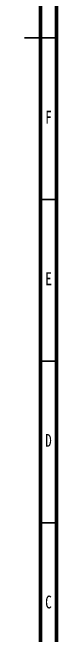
# Model space of a CAD drawing. Header units: millimetres. Extents: x 15 to 836, y 5 to 589.
# Drawn here: x 826 to 836, y 112.1 to 304.9 of the extents above; entities that cross this region are included whole.
import ezdxf

# ---------------------------------------------------------------- set-up
doc = ezdxf.new("R2010")
doc.units = ezdxf.units.MM
doc.styles.add('SLDTEXTSTYLE0', font='TXT', dxfattribs={"width": 0.75})

msp = doc.modelspace()

# ---------------------------------------------------------------- linework, layer by layer
at = {"color": 7, "linetype": 'Continuous', "lineweight": 70}
for p, q in [((836, 589), (836, 5)), ((831, 584), (831, 10))]:
    msp.add_line(p, q, dxfattribs=at)
at = {"color": 7, "linetype": 'Continuous', "lineweight": 35}
for p, q in [((836, 297), (826, 297)), ((831, 297), (836, 297)), ((831, 247), (836, 247)), ((831, 197), (836, 197)), ((831, 147), (836, 147))]:
    msp.add_line(p, q, dxfattribs=at)

# ---------------------------------------------------------------- texts
at = {"color": 7, "linetype": 'Continuous', "lineweight": 0, "char_height": 3.97, "attachment_point": 2, "style": 'SLDTEXTSTYLE0'}
for s, insert in [('F', (833.46, 274.47)), ('E', (833.51, 224.47)), ('D', (833.45, 174.47)), ('C', (833.46, 124.47))]:
    msp.add_mtext(s, dxfattribs=dict(at, insert=insert))

doc.saveas('drawing.dxf')
